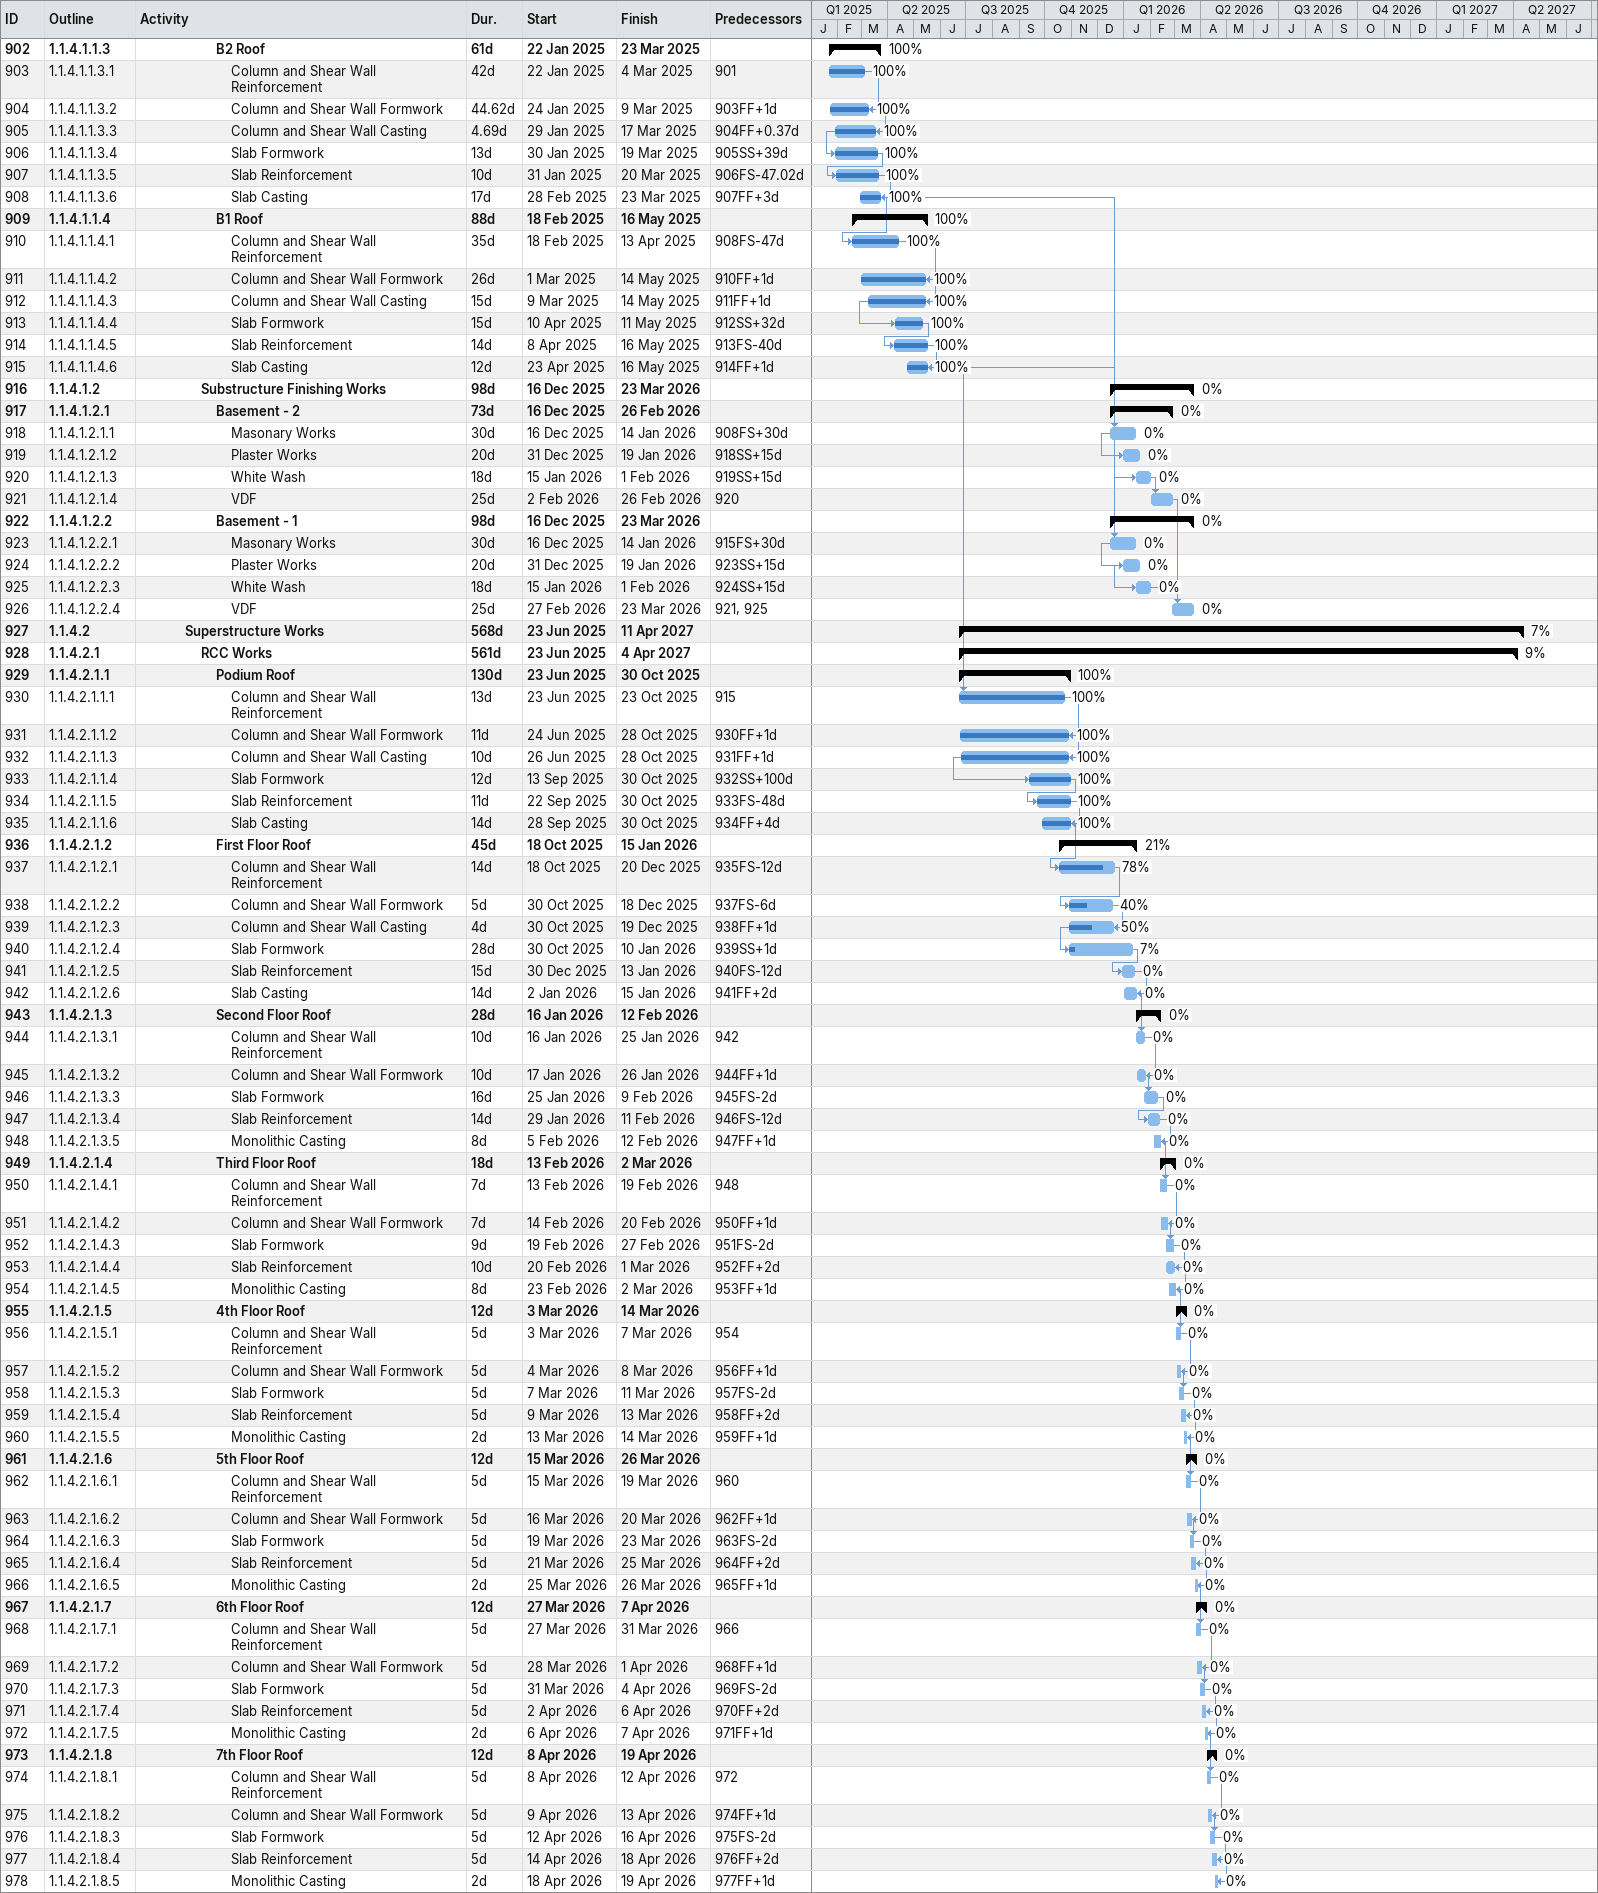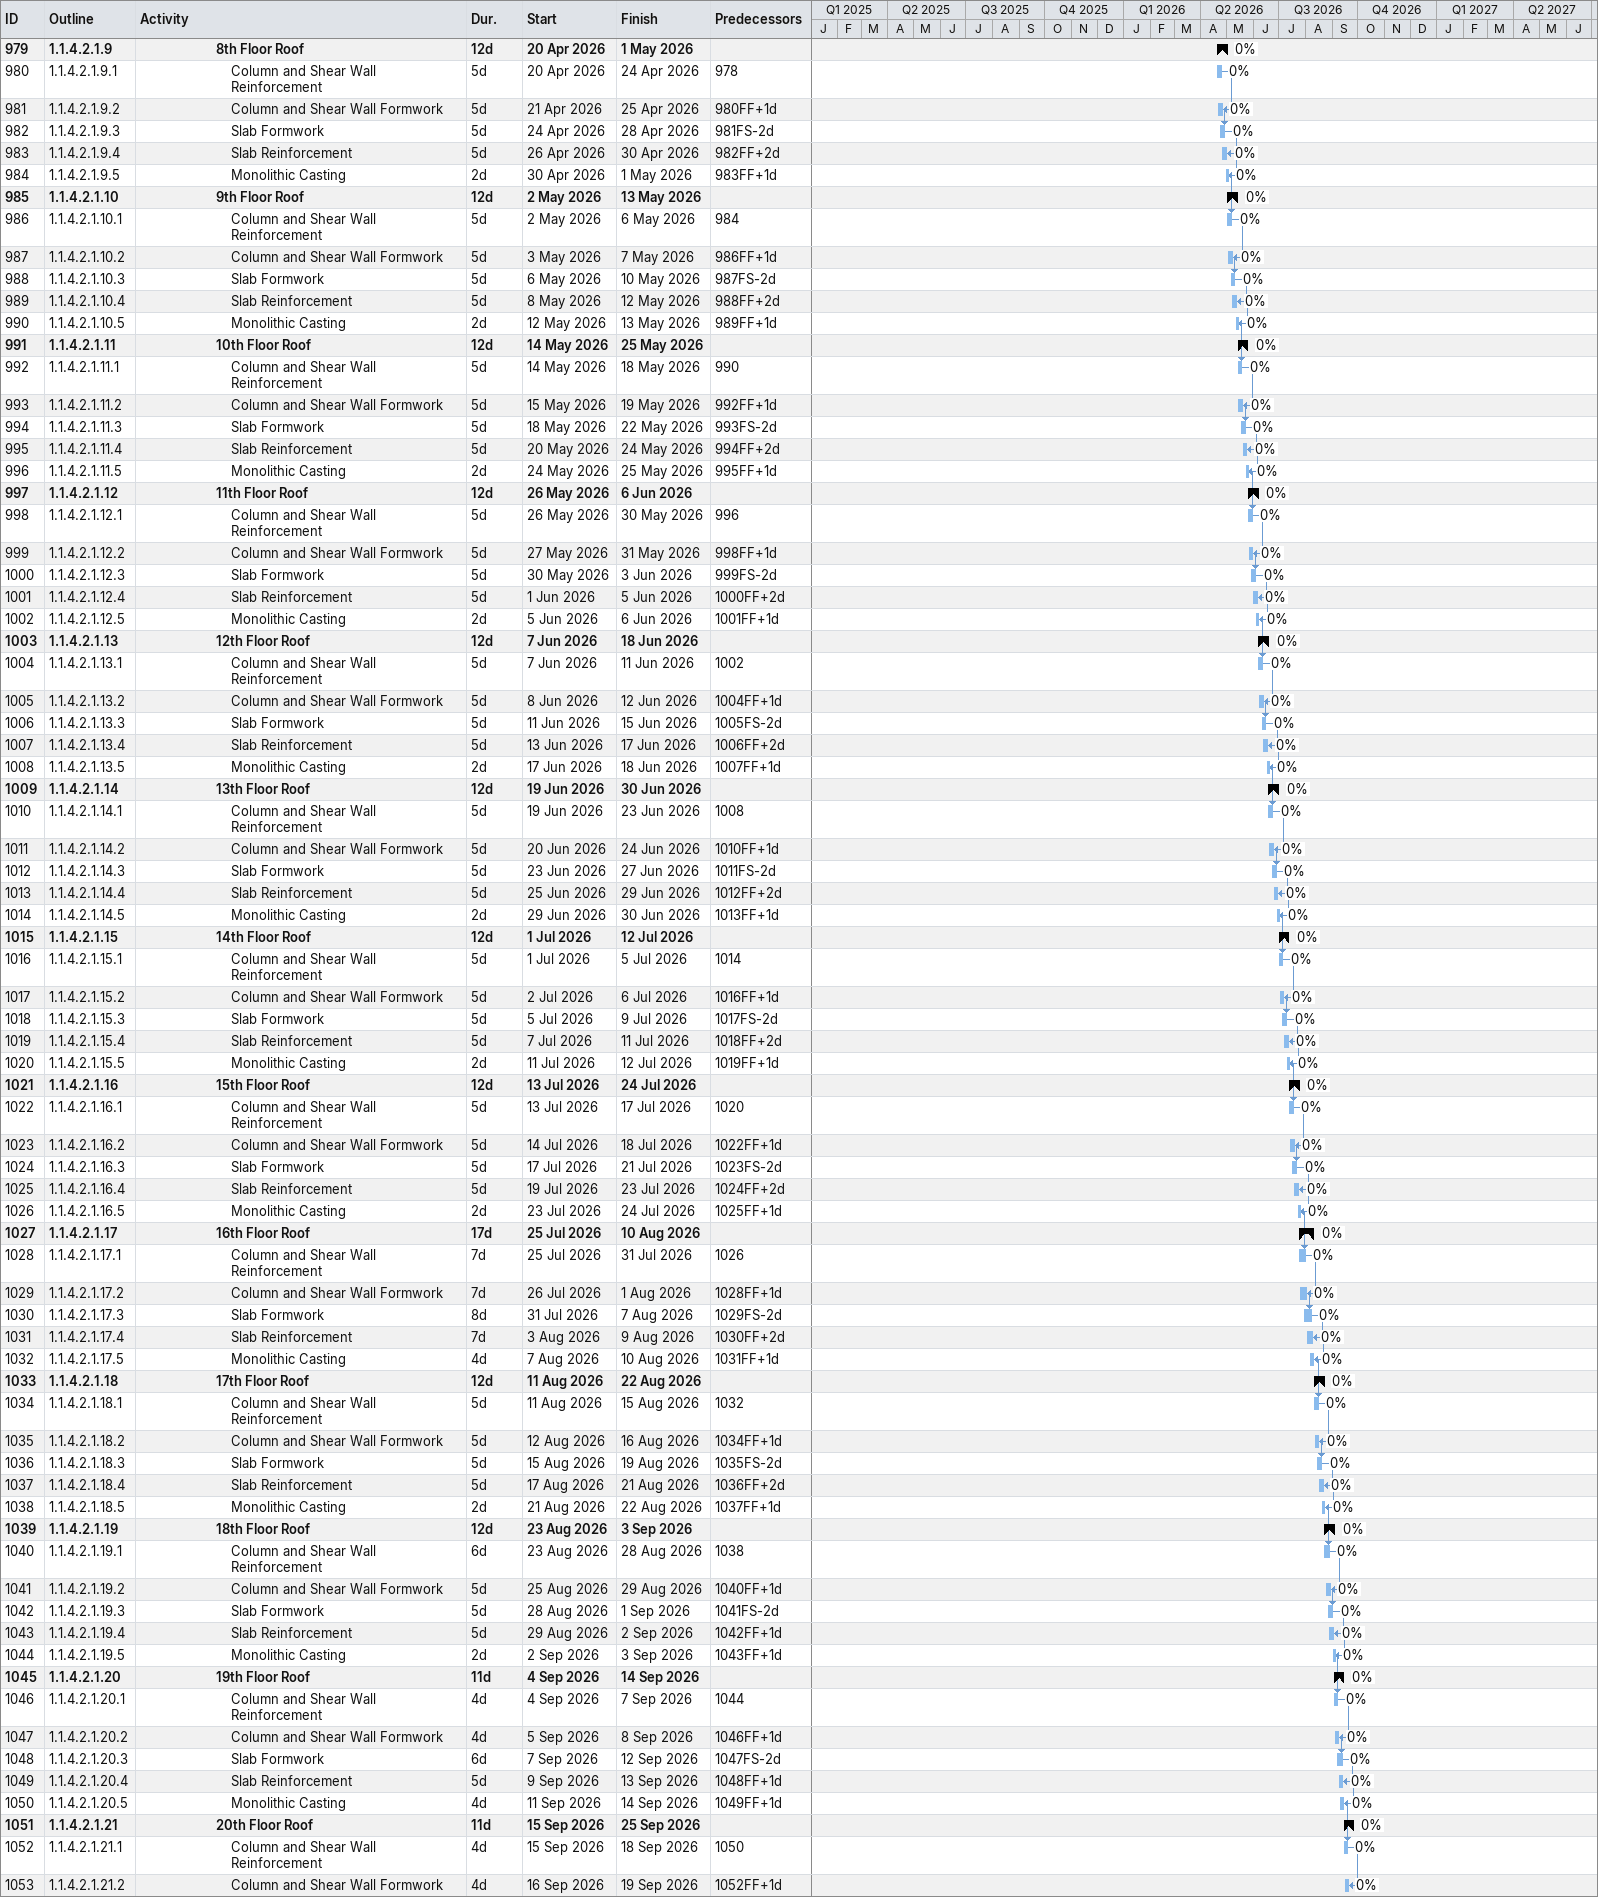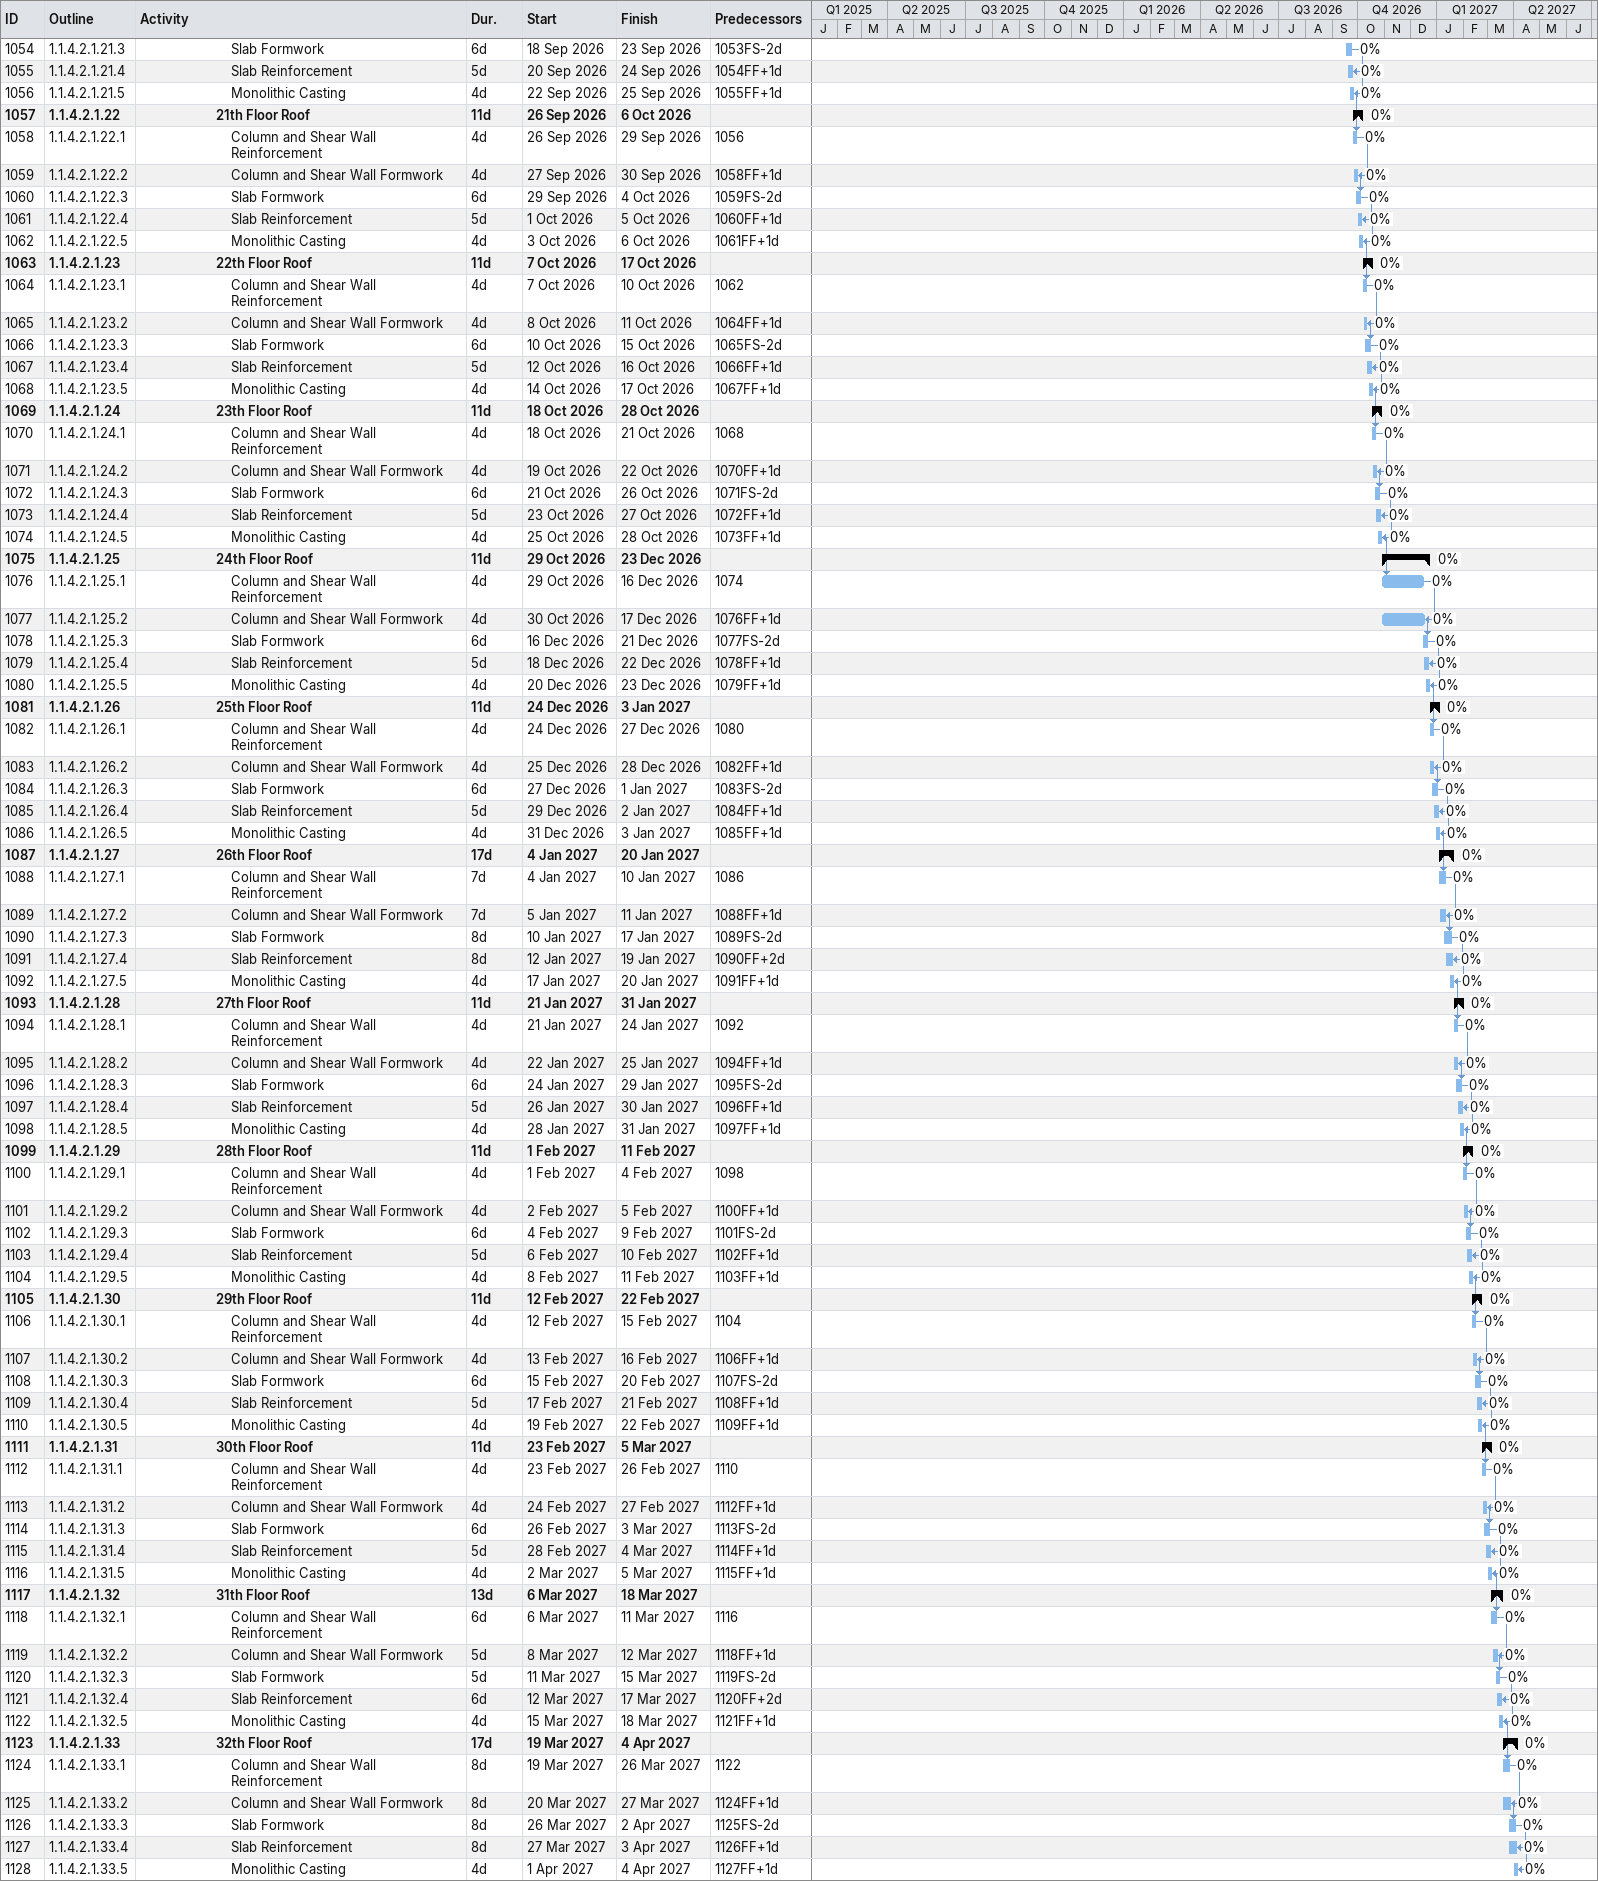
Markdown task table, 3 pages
| ID | WBS | Task | Duration | Start | Finish | Predecessors | % complete |
|---|---|---|---|---|---|---|---|
| 902 | 1.1.4.1.1.3 | **B2 Roof** | 61d | 2025-01-22 | 2025-03-23 |  | 100 |
| 903 | 1.1.4.1.1.3.1 | Column and Shear Wall Reinforcement | 42d | 2025-01-22 | 2025-03-04 | 901 | 100 |
| 904 | 1.1.4.1.1.3.2 | Column and Shear Wall Formwork | 44.62d | 2025-01-24 | 2025-03-09 | 903FF+1d | 100 |
| 905 | 1.1.4.1.1.3.3 | Column and Shear Wall Casting | 4.69d | 2025-01-29 | 2025-03-17 | 904FF+0.37d | 100 |
| 906 | 1.1.4.1.1.3.4 | Slab Formwork | 13d | 2025-01-30 | 2025-03-19 | 905SS+39d | 100 |
| 907 | 1.1.4.1.1.3.5 | Slab Reinforcement | 10d | 2025-01-31 | 2025-03-20 | 906FS-47.02d | 100 |
| 908 | 1.1.4.1.1.3.6 | Slab Casting | 17d | 2025-02-28 | 2025-03-23 | 907FF+3d | 100 |
| 909 | 1.1.4.1.1.4 | **B1 Roof** | 88d | 2025-02-18 | 2025-05-16 |  | 100 |
| 910 | 1.1.4.1.1.4.1 | Column and Shear Wall Reinforcement | 35d | 2025-02-18 | 2025-04-13 | 908FS-47d | 100 |
| 911 | 1.1.4.1.1.4.2 | Column and Shear Wall Formwork | 26d | 2025-03-01 | 2025-05-14 | 910FF+1d | 100 |
| 912 | 1.1.4.1.1.4.3 | Column and Shear Wall Casting | 15d | 2025-03-09 | 2025-05-14 | 911FF+1d | 100 |
| 913 | 1.1.4.1.1.4.4 | Slab Formwork | 15d | 2025-04-10 | 2025-05-11 | 912SS+32d | 100 |
| 914 | 1.1.4.1.1.4.5 | Slab Reinforcement | 14d | 2025-04-08 | 2025-05-16 | 913FS-40d | 100 |
| 915 | 1.1.4.1.1.4.6 | Slab Casting | 12d | 2025-04-23 | 2025-05-16 | 914FF+1d | 100 |
| 916 | 1.1.4.1.2 | **Substructure Finishing Works** | 98d | 2025-12-16 | 2026-03-23 |  | 0 |
| 917 | 1.1.4.1.2.1 | **Basement - 2** | 73d | 2025-12-16 | 2026-02-26 |  | 0 |
| 918 | 1.1.4.1.2.1.1 | Masonary Works | 30d | 2025-12-16 | 2026-01-14 | 908FS+30d | 0 |
| 919 | 1.1.4.1.2.1.2 | Plaster Works | 20d | 2025-12-31 | 2026-01-19 | 918SS+15d | 0 |
| 920 | 1.1.4.1.2.1.3 | White Wash | 18d | 2026-01-15 | 2026-02-01 | 919SS+15d | 0 |
| 921 | 1.1.4.1.2.1.4 | VDF | 25d | 2026-02-02 | 2026-02-26 | 920 | 0 |
| 922 | 1.1.4.1.2.2 | **Basement - 1** | 98d | 2025-12-16 | 2026-03-23 |  | 0 |
| 923 | 1.1.4.1.2.2.1 | Masonary Works | 30d | 2025-12-16 | 2026-01-14 | 915FS+30d | 0 |
| 924 | 1.1.4.1.2.2.2 | Plaster Works | 20d | 2025-12-31 | 2026-01-19 | 923SS+15d | 0 |
| 925 | 1.1.4.1.2.2.3 | White Wash | 18d | 2026-01-15 | 2026-02-01 | 924SS+15d | 0 |
| 926 | 1.1.4.1.2.2.4 | VDF | 25d | 2026-02-27 | 2026-03-23 | 921, 925 | 0 |
| 927 | 1.1.4.2 | **Superstructure Works** | 568d | 2025-06-23 | 2027-04-11 |  | 7 |
| 928 | 1.1.4.2.1 | **RCC Works** | 561d | 2025-06-23 | 2027-04-04 |  | 9 |
| 929 | 1.1.4.2.1.1 | **Podium Roof** | 130d | 2025-06-23 | 2025-10-30 |  | 100 |
| 930 | 1.1.4.2.1.1.1 | Column and Shear Wall Reinforcement | 13d | 2025-06-23 | 2025-10-23 | 915 | 100 |
| 931 | 1.1.4.2.1.1.2 | Column and Shear Wall Formwork | 11d | 2025-06-24 | 2025-10-28 | 930FF+1d | 100 |
| 932 | 1.1.4.2.1.1.3 | Column and Shear Wall Casting | 10d | 2025-06-26 | 2025-10-28 | 931FF+1d | 100 |
| 933 | 1.1.4.2.1.1.4 | Slab Formwork | 12d | 2025-09-13 | 2025-10-30 | 932SS+100d | 100 |
| 934 | 1.1.4.2.1.1.5 | Slab Reinforcement | 11d | 2025-09-22 | 2025-10-30 | 933FS-48d | 100 |
| 935 | 1.1.4.2.1.1.6 | Slab Casting | 14d | 2025-09-28 | 2025-10-30 | 934FF+4d | 100 |
| 936 | 1.1.4.2.1.2 | **First Floor Roof** | 45d | 2025-10-18 | 2026-01-15 |  | 21 |
| 937 | 1.1.4.2.1.2.1 | Column and Shear Wall Reinforcement | 14d | 2025-10-18 | 2025-12-20 | 935FS-12d | 78 |
| 938 | 1.1.4.2.1.2.2 | Column and Shear Wall Formwork | 5d | 2025-10-30 | 2025-12-18 | 937FS-6d | 40 |
| 939 | 1.1.4.2.1.2.3 | Column and Shear Wall Casting | 4d | 2025-10-30 | 2025-12-19 | 938FF+1d | 50 |
| 940 | 1.1.4.2.1.2.4 | Slab Formwork | 28d | 2025-10-30 | 2026-01-10 | 939SS+1d | 7 |
| 941 | 1.1.4.2.1.2.5 | Slab Reinforcement | 15d | 2025-12-30 | 2026-01-13 | 940FS-12d | 0 |
| 942 | 1.1.4.2.1.2.6 | Slab Casting | 14d | 2026-01-02 | 2026-01-15 | 941FF+2d | 0 |
| 943 | 1.1.4.2.1.3 | **Second Floor Roof** | 28d | 2026-01-16 | 2026-02-12 |  | 0 |
| 944 | 1.1.4.2.1.3.1 | Column and Shear Wall Reinforcement | 10d | 2026-01-16 | 2026-01-25 | 942 | 0 |
| 945 | 1.1.4.2.1.3.2 | Column and Shear Wall Formwork | 10d | 2026-01-17 | 2026-01-26 | 944FF+1d | 0 |
| 946 | 1.1.4.2.1.3.3 | Slab Formwork | 16d | 2026-01-25 | 2026-02-09 | 945FS-2d | 0 |
| 947 | 1.1.4.2.1.3.4 | Slab Reinforcement | 14d | 2026-01-29 | 2026-02-11 | 946FS-12d | 0 |
| 948 | 1.1.4.2.1.3.5 | Monolithic Casting | 8d | 2026-02-05 | 2026-02-12 | 947FF+1d | 0 |
| 949 | 1.1.4.2.1.4 | **Third Floor Roof** | 18d | 2026-02-13 | 2026-03-02 |  | 0 |
| 950 | 1.1.4.2.1.4.1 | Column and Shear Wall Reinforcement | 7d | 2026-02-13 | 2026-02-19 | 948 | 0 |
| 951 | 1.1.4.2.1.4.2 | Column and Shear Wall Formwork | 7d | 2026-02-14 | 2026-02-20 | 950FF+1d | 0 |
| 952 | 1.1.4.2.1.4.3 | Slab Formwork | 9d | 2026-02-19 | 2026-02-27 | 951FS-2d | 0 |
| 953 | 1.1.4.2.1.4.4 | Slab Reinforcement | 10d | 2026-02-20 | 2026-03-01 | 952FF+2d | 0 |
| 954 | 1.1.4.2.1.4.5 | Monolithic Casting | 8d | 2026-02-23 | 2026-03-02 | 953FF+1d | 0 |
| 955 | 1.1.4.2.1.5 | **4th Floor Roof** | 12d | 2026-03-03 | 2026-03-14 |  | 0 |
| 956 | 1.1.4.2.1.5.1 | Column and Shear Wall Reinforcement | 5d | 2026-03-03 | 2026-03-07 | 954 | 0 |
| 957 | 1.1.4.2.1.5.2 | Column and Shear Wall Formwork | 5d | 2026-03-04 | 2026-03-08 | 956FF+1d | 0 |
| 958 | 1.1.4.2.1.5.3 | Slab Formwork | 5d | 2026-03-07 | 2026-03-11 | 957FS-2d | 0 |
| 959 | 1.1.4.2.1.5.4 | Slab Reinforcement | 5d | 2026-03-09 | 2026-03-13 | 958FF+2d | 0 |
| 960 | 1.1.4.2.1.5.5 | Monolithic Casting | 2d | 2026-03-13 | 2026-03-14 | 959FF+1d | 0 |
| 961 | 1.1.4.2.1.6 | **5th Floor Roof** | 12d | 2026-03-15 | 2026-03-26 |  | 0 |
| 962 | 1.1.4.2.1.6.1 | Column and Shear Wall Reinforcement | 5d | 2026-03-15 | 2026-03-19 | 960 | 0 |
| 963 | 1.1.4.2.1.6.2 | Column and Shear Wall Formwork | 5d | 2026-03-16 | 2026-03-20 | 962FF+1d | 0 |
| 964 | 1.1.4.2.1.6.3 | Slab Formwork | 5d | 2026-03-19 | 2026-03-23 | 963FS-2d | 0 |
| 965 | 1.1.4.2.1.6.4 | Slab Reinforcement | 5d | 2026-03-21 | 2026-03-25 | 964FF+2d | 0 |
| 966 | 1.1.4.2.1.6.5 | Monolithic Casting | 2d | 2026-03-25 | 2026-03-26 | 965FF+1d | 0 |
| 967 | 1.1.4.2.1.7 | **6th Floor Roof** | 12d | 2026-03-27 | 2026-04-07 |  | 0 |
| 968 | 1.1.4.2.1.7.1 | Column and Shear Wall Reinforcement | 5d | 2026-03-27 | 2026-03-31 | 966 | 0 |
| 969 | 1.1.4.2.1.7.2 | Column and Shear Wall Formwork | 5d | 2026-03-28 | 2026-04-01 | 968FF+1d | 0 |
| 970 | 1.1.4.2.1.7.3 | Slab Formwork | 5d | 2026-03-31 | 2026-04-04 | 969FS-2d | 0 |
| 971 | 1.1.4.2.1.7.4 | Slab Reinforcement | 5d | 2026-04-02 | 2026-04-06 | 970FF+2d | 0 |
| 972 | 1.1.4.2.1.7.5 | Monolithic Casting | 2d | 2026-04-06 | 2026-04-07 | 971FF+1d | 0 |
| 973 | 1.1.4.2.1.8 | **7th Floor Roof** | 12d | 2026-04-08 | 2026-04-19 |  | 0 |
| 974 | 1.1.4.2.1.8.1 | Column and Shear Wall Reinforcement | 5d | 2026-04-08 | 2026-04-12 | 972 | 0 |
| 975 | 1.1.4.2.1.8.2 | Column and Shear Wall Formwork | 5d | 2026-04-09 | 2026-04-13 | 974FF+1d | 0 |
| 976 | 1.1.4.2.1.8.3 | Slab Formwork | 5d | 2026-04-12 | 2026-04-16 | 975FS-2d | 0 |
| 977 | 1.1.4.2.1.8.4 | Slab Reinforcement | 5d | 2026-04-14 | 2026-04-18 | 976FF+2d | 0 |
| 978 | 1.1.4.2.1.8.5 | Monolithic Casting | 2d | 2026-04-18 | 2026-04-19 | 977FF+1d | 0 |
| 979 | 1.1.4.2.1.9 | **8th Floor Roof** | 12d | 2026-04-20 | 2026-05-01 |  | 0 |
| 980 | 1.1.4.2.1.9.1 | Column and Shear Wall Reinforcement | 5d | 2026-04-20 | 2026-04-24 | 978 | 0 |
| 981 | 1.1.4.2.1.9.2 | Column and Shear Wall Formwork | 5d | 2026-04-21 | 2026-04-25 | 980FF+1d | 0 |
| 982 | 1.1.4.2.1.9.3 | Slab Formwork | 5d | 2026-04-24 | 2026-04-28 | 981FS-2d | 0 |
| 983 | 1.1.4.2.1.9.4 | Slab Reinforcement | 5d | 2026-04-26 | 2026-04-30 | 982FF+2d | 0 |
| 984 | 1.1.4.2.1.9.5 | Monolithic Casting | 2d | 2026-04-30 | 2026-05-01 | 983FF+1d | 0 |
| 985 | 1.1.4.2.1.10 | **9th Floor Roof** | 12d | 2026-05-02 | 2026-05-13 |  | 0 |
| 986 | 1.1.4.2.1.10.1 | Column and Shear Wall Reinforcement | 5d | 2026-05-02 | 2026-05-06 | 984 | 0 |
| 987 | 1.1.4.2.1.10.2 | Column and Shear Wall Formwork | 5d | 2026-05-03 | 2026-05-07 | 986FF+1d | 0 |
| 988 | 1.1.4.2.1.10.3 | Slab Formwork | 5d | 2026-05-06 | 2026-05-10 | 987FS-2d | 0 |
| 989 | 1.1.4.2.1.10.4 | Slab Reinforcement | 5d | 2026-05-08 | 2026-05-12 | 988FF+2d | 0 |
| 990 | 1.1.4.2.1.10.5 | Monolithic Casting | 2d | 2026-05-12 | 2026-05-13 | 989FF+1d | 0 |
| 991 | 1.1.4.2.1.11 | **10th Floor Roof** | 12d | 2026-05-14 | 2026-05-25 |  | 0 |
| 992 | 1.1.4.2.1.11.1 | Column and Shear Wall Reinforcement | 5d | 2026-05-14 | 2026-05-18 | 990 | 0 |
| 993 | 1.1.4.2.1.11.2 | Column and Shear Wall Formwork | 5d | 2026-05-15 | 2026-05-19 | 992FF+1d | 0 |
| 994 | 1.1.4.2.1.11.3 | Slab Formwork | 5d | 2026-05-18 | 2026-05-22 | 993FS-2d | 0 |
| 995 | 1.1.4.2.1.11.4 | Slab Reinforcement | 5d | 2026-05-20 | 2026-05-24 | 994FF+2d | 0 |
| 996 | 1.1.4.2.1.11.5 | Monolithic Casting | 2d | 2026-05-24 | 2026-05-25 | 995FF+1d | 0 |
| 997 | 1.1.4.2.1.12 | **11th Floor Roof** | 12d | 2026-05-26 | 2026-06-06 |  | 0 |
| 998 | 1.1.4.2.1.12.1 | Column and Shear Wall Reinforcement | 5d | 2026-05-26 | 2026-05-30 | 996 | 0 |
| 999 | 1.1.4.2.1.12.2 | Column and Shear Wall Formwork | 5d | 2026-05-27 | 2026-05-31 | 998FF+1d | 0 |
| 1000 | 1.1.4.2.1.12.3 | Slab Formwork | 5d | 2026-05-30 | 2026-06-03 | 999FS-2d | 0 |
| 1001 | 1.1.4.2.1.12.4 | Slab Reinforcement | 5d | 2026-06-01 | 2026-06-05 | 1000FF+2d | 0 |
| 1002 | 1.1.4.2.1.12.5 | Monolithic Casting | 2d | 2026-06-05 | 2026-06-06 | 1001FF+1d | 0 |
| 1003 | 1.1.4.2.1.13 | **12th Floor Roof** | 12d | 2026-06-07 | 2026-06-18 |  | 0 |
| 1004 | 1.1.4.2.1.13.1 | Column and Shear Wall Reinforcement | 5d | 2026-06-07 | 2026-06-11 | 1002 | 0 |
| 1005 | 1.1.4.2.1.13.2 | Column and Shear Wall Formwork | 5d | 2026-06-08 | 2026-06-12 | 1004FF+1d | 0 |
| 1006 | 1.1.4.2.1.13.3 | Slab Formwork | 5d | 2026-06-11 | 2026-06-15 | 1005FS-2d | 0 |
| 1007 | 1.1.4.2.1.13.4 | Slab Reinforcement | 5d | 2026-06-13 | 2026-06-17 | 1006FF+2d | 0 |
| 1008 | 1.1.4.2.1.13.5 | Monolithic Casting | 2d | 2026-06-17 | 2026-06-18 | 1007FF+1d | 0 |
| 1009 | 1.1.4.2.1.14 | **13th Floor Roof** | 12d | 2026-06-19 | 2026-06-30 |  | 0 |
| 1010 | 1.1.4.2.1.14.1 | Column and Shear Wall Reinforcement | 5d | 2026-06-19 | 2026-06-23 | 1008 | 0 |
| 1011 | 1.1.4.2.1.14.2 | Column and Shear Wall Formwork | 5d | 2026-06-20 | 2026-06-24 | 1010FF+1d | 0 |
| 1012 | 1.1.4.2.1.14.3 | Slab Formwork | 5d | 2026-06-23 | 2026-06-27 | 1011FS-2d | 0 |
| 1013 | 1.1.4.2.1.14.4 | Slab Reinforcement | 5d | 2026-06-25 | 2026-06-29 | 1012FF+2d | 0 |
| 1014 | 1.1.4.2.1.14.5 | Monolithic Casting | 2d | 2026-06-29 | 2026-06-30 | 1013FF+1d | 0 |
| 1015 | 1.1.4.2.1.15 | **14th Floor Roof** | 12d | 2026-07-01 | 2026-07-12 |  | 0 |
| 1016 | 1.1.4.2.1.15.1 | Column and Shear Wall Reinforcement | 5d | 2026-07-01 | 2026-07-05 | 1014 | 0 |
| 1017 | 1.1.4.2.1.15.2 | Column and Shear Wall Formwork | 5d | 2026-07-02 | 2026-07-06 | 1016FF+1d | 0 |
| 1018 | 1.1.4.2.1.15.3 | Slab Formwork | 5d | 2026-07-05 | 2026-07-09 | 1017FS-2d | 0 |
| 1019 | 1.1.4.2.1.15.4 | Slab Reinforcement | 5d | 2026-07-07 | 2026-07-11 | 1018FF+2d | 0 |
| 1020 | 1.1.4.2.1.15.5 | Monolithic Casting | 2d | 2026-07-11 | 2026-07-12 | 1019FF+1d | 0 |
| 1021 | 1.1.4.2.1.16 | **15th Floor Roof** | 12d | 2026-07-13 | 2026-07-24 |  | 0 |
| 1022 | 1.1.4.2.1.16.1 | Column and Shear Wall Reinforcement | 5d | 2026-07-13 | 2026-07-17 | 1020 | 0 |
| 1023 | 1.1.4.2.1.16.2 | Column and Shear Wall Formwork | 5d | 2026-07-14 | 2026-07-18 | 1022FF+1d | 0 |
| 1024 | 1.1.4.2.1.16.3 | Slab Formwork | 5d | 2026-07-17 | 2026-07-21 | 1023FS-2d | 0 |
| 1025 | 1.1.4.2.1.16.4 | Slab Reinforcement | 5d | 2026-07-19 | 2026-07-23 | 1024FF+2d | 0 |
| 1026 | 1.1.4.2.1.16.5 | Monolithic Casting | 2d | 2026-07-23 | 2026-07-24 | 1025FF+1d | 0 |
| 1027 | 1.1.4.2.1.17 | **16th Floor Roof** | 17d | 2026-07-25 | 2026-08-10 |  | 0 |
| 1028 | 1.1.4.2.1.17.1 | Column and Shear Wall Reinforcement | 7d | 2026-07-25 | 2026-07-31 | 1026 | 0 |
| 1029 | 1.1.4.2.1.17.2 | Column and Shear Wall Formwork | 7d | 2026-07-26 | 2026-08-01 | 1028FF+1d | 0 |
| 1030 | 1.1.4.2.1.17.3 | Slab Formwork | 8d | 2026-07-31 | 2026-08-07 | 1029FS-2d | 0 |
| 1031 | 1.1.4.2.1.17.4 | Slab Reinforcement | 7d | 2026-08-03 | 2026-08-09 | 1030FF+2d | 0 |
| 1032 | 1.1.4.2.1.17.5 | Monolithic Casting | 4d | 2026-08-07 | 2026-08-10 | 1031FF+1d | 0 |
| 1033 | 1.1.4.2.1.18 | **17th Floor Roof** | 12d | 2026-08-11 | 2026-08-22 |  | 0 |
| 1034 | 1.1.4.2.1.18.1 | Column and Shear Wall Reinforcement | 5d | 2026-08-11 | 2026-08-15 | 1032 | 0 |
| 1035 | 1.1.4.2.1.18.2 | Column and Shear Wall Formwork | 5d | 2026-08-12 | 2026-08-16 | 1034FF+1d | 0 |
| 1036 | 1.1.4.2.1.18.3 | Slab Formwork | 5d | 2026-08-15 | 2026-08-19 | 1035FS-2d | 0 |
| 1037 | 1.1.4.2.1.18.4 | Slab Reinforcement | 5d | 2026-08-17 | 2026-08-21 | 1036FF+2d | 0 |
| 1038 | 1.1.4.2.1.18.5 | Monolithic Casting | 2d | 2026-08-21 | 2026-08-22 | 1037FF+1d | 0 |
| 1039 | 1.1.4.2.1.19 | **18th Floor Roof** | 12d | 2026-08-23 | 2026-09-03 |  | 0 |
| 1040 | 1.1.4.2.1.19.1 | Column and Shear Wall Reinforcement | 6d | 2026-08-23 | 2026-08-28 | 1038 | 0 |
| 1041 | 1.1.4.2.1.19.2 | Column and Shear Wall Formwork | 5d | 2026-08-25 | 2026-08-29 | 1040FF+1d | 0 |
| 1042 | 1.1.4.2.1.19.3 | Slab Formwork | 5d | 2026-08-28 | 2026-09-01 | 1041FS-2d | 0 |
| 1043 | 1.1.4.2.1.19.4 | Slab Reinforcement | 5d | 2026-08-29 | 2026-09-02 | 1042FF+1d | 0 |
| 1044 | 1.1.4.2.1.19.5 | Monolithic Casting | 2d | 2026-09-02 | 2026-09-03 | 1043FF+1d | 0 |
| 1045 | 1.1.4.2.1.20 | **19th Floor Roof** | 11d | 2026-09-04 | 2026-09-14 |  | 0 |
| 1046 | 1.1.4.2.1.20.1 | Column and Shear Wall Reinforcement | 4d | 2026-09-04 | 2026-09-07 | 1044 | 0 |
| 1047 | 1.1.4.2.1.20.2 | Column and Shear Wall Formwork | 4d | 2026-09-05 | 2026-09-08 | 1046FF+1d | 0 |
| 1048 | 1.1.4.2.1.20.3 | Slab Formwork | 6d | 2026-09-07 | 2026-09-12 | 1047FS-2d | 0 |
| 1049 | 1.1.4.2.1.20.4 | Slab Reinforcement | 5d | 2026-09-09 | 2026-09-13 | 1048FF+1d | 0 |
| 1050 | 1.1.4.2.1.20.5 | Monolithic Casting | 4d | 2026-09-11 | 2026-09-14 | 1049FF+1d | 0 |
| 1051 | 1.1.4.2.1.21 | **20th Floor Roof** | 11d | 2026-09-15 | 2026-09-25 |  | 0 |
| 1052 | 1.1.4.2.1.21.1 | Column and Shear Wall Reinforcement | 4d | 2026-09-15 | 2026-09-18 | 1050 | 0 |
| 1053 | 1.1.4.2.1.21.2 | Column and Shear Wall Formwork | 4d | 2026-09-16 | 2026-09-19 | 1052FF+1d | 0 |
| 1054 | 1.1.4.2.1.21.3 | Slab Formwork | 6d | 2026-09-18 | 2026-09-23 | 1053FS-2d | 0 |
| 1055 | 1.1.4.2.1.21.4 | Slab Reinforcement | 5d | 2026-09-20 | 2026-09-24 | 1054FF+1d | 0 |
| 1056 | 1.1.4.2.1.21.5 | Monolithic Casting | 4d | 2026-09-22 | 2026-09-25 | 1055FF+1d | 0 |
| 1057 | 1.1.4.2.1.22 | **21th Floor Roof** | 11d | 2026-09-26 | 2026-10-06 |  | 0 |
| 1058 | 1.1.4.2.1.22.1 | Column and Shear Wall Reinforcement | 4d | 2026-09-26 | 2026-09-29 | 1056 | 0 |
| 1059 | 1.1.4.2.1.22.2 | Column and Shear Wall Formwork | 4d | 2026-09-27 | 2026-09-30 | 1058FF+1d | 0 |
| 1060 | 1.1.4.2.1.22.3 | Slab Formwork | 6d | 2026-09-29 | 2026-10-04 | 1059FS-2d | 0 |
| 1061 | 1.1.4.2.1.22.4 | Slab Reinforcement | 5d | 2026-10-01 | 2026-10-05 | 1060FF+1d | 0 |
| 1062 | 1.1.4.2.1.22.5 | Monolithic Casting | 4d | 2026-10-03 | 2026-10-06 | 1061FF+1d | 0 |
| 1063 | 1.1.4.2.1.23 | **22th Floor Roof** | 11d | 2026-10-07 | 2026-10-17 |  | 0 |
| 1064 | 1.1.4.2.1.23.1 | Column and Shear Wall Reinforcement | 4d | 2026-10-07 | 2026-10-10 | 1062 | 0 |
| 1065 | 1.1.4.2.1.23.2 | Column and Shear Wall Formwork | 4d | 2026-10-08 | 2026-10-11 | 1064FF+1d | 0 |
| 1066 | 1.1.4.2.1.23.3 | Slab Formwork | 6d | 2026-10-10 | 2026-10-15 | 1065FS-2d | 0 |
| 1067 | 1.1.4.2.1.23.4 | Slab Reinforcement | 5d | 2026-10-12 | 2026-10-16 | 1066FF+1d | 0 |
| 1068 | 1.1.4.2.1.23.5 | Monolithic Casting | 4d | 2026-10-14 | 2026-10-17 | 1067FF+1d | 0 |
| 1069 | 1.1.4.2.1.24 | **23th Floor Roof** | 11d | 2026-10-18 | 2026-10-28 |  | 0 |
| 1070 | 1.1.4.2.1.24.1 | Column and Shear Wall Reinforcement | 4d | 2026-10-18 | 2026-10-21 | 1068 | 0 |
| 1071 | 1.1.4.2.1.24.2 | Column and Shear Wall Formwork | 4d | 2026-10-19 | 2026-10-22 | 1070FF+1d | 0 |
| 1072 | 1.1.4.2.1.24.3 | Slab Formwork | 6d | 2026-10-21 | 2026-10-26 | 1071FS-2d | 0 |
| 1073 | 1.1.4.2.1.24.4 | Slab Reinforcement | 5d | 2026-10-23 | 2026-10-27 | 1072FF+1d | 0 |
| 1074 | 1.1.4.2.1.24.5 | Monolithic Casting | 4d | 2026-10-25 | 2026-10-28 | 1073FF+1d | 0 |
| 1075 | 1.1.4.2.1.25 | **24th Floor Roof** | 11d | 2026-10-29 | 2026-12-23 |  | 0 |
| 1076 | 1.1.4.2.1.25.1 | Column and Shear Wall Reinforcement | 4d | 2026-10-29 | 2026-12-16 | 1074 | 0 |
| 1077 | 1.1.4.2.1.25.2 | Column and Shear Wall Formwork | 4d | 2026-10-30 | 2026-12-17 | 1076FF+1d | 0 |
| 1078 | 1.1.4.2.1.25.3 | Slab Formwork | 6d | 2026-12-16 | 2026-12-21 | 1077FS-2d | 0 |
| 1079 | 1.1.4.2.1.25.4 | Slab Reinforcement | 5d | 2026-12-18 | 2026-12-22 | 1078FF+1d | 0 |
| 1080 | 1.1.4.2.1.25.5 | Monolithic Casting | 4d | 2026-12-20 | 2026-12-23 | 1079FF+1d | 0 |
| 1081 | 1.1.4.2.1.26 | **25th Floor Roof** | 11d | 2026-12-24 | 2027-01-03 |  | 0 |
| 1082 | 1.1.4.2.1.26.1 | Column and Shear Wall Reinforcement | 4d | 2026-12-24 | 2026-12-27 | 1080 | 0 |
| 1083 | 1.1.4.2.1.26.2 | Column and Shear Wall Formwork | 4d | 2026-12-25 | 2026-12-28 | 1082FF+1d | 0 |
| 1084 | 1.1.4.2.1.26.3 | Slab Formwork | 6d | 2026-12-27 | 2027-01-01 | 1083FS-2d | 0 |
| 1085 | 1.1.4.2.1.26.4 | Slab Reinforcement | 5d | 2026-12-29 | 2027-01-02 | 1084FF+1d | 0 |
| 1086 | 1.1.4.2.1.26.5 | Monolithic Casting | 4d | 2026-12-31 | 2027-01-03 | 1085FF+1d | 0 |
| 1087 | 1.1.4.2.1.27 | **26th Floor Roof** | 17d | 2027-01-04 | 2027-01-20 |  | 0 |
| 1088 | 1.1.4.2.1.27.1 | Column and Shear Wall Reinforcement | 7d | 2027-01-04 | 2027-01-10 | 1086 | 0 |
| 1089 | 1.1.4.2.1.27.2 | Column and Shear Wall Formwork | 7d | 2027-01-05 | 2027-01-11 | 1088FF+1d | 0 |
| 1090 | 1.1.4.2.1.27.3 | Slab Formwork | 8d | 2027-01-10 | 2027-01-17 | 1089FS-2d | 0 |
| 1091 | 1.1.4.2.1.27.4 | Slab Reinforcement | 8d | 2027-01-12 | 2027-01-19 | 1090FF+2d | 0 |
| 1092 | 1.1.4.2.1.27.5 | Monolithic Casting | 4d | 2027-01-17 | 2027-01-20 | 1091FF+1d | 0 |
| 1093 | 1.1.4.2.1.28 | **27th Floor Roof** | 11d | 2027-01-21 | 2027-01-31 |  | 0 |
| 1094 | 1.1.4.2.1.28.1 | Column and Shear Wall Reinforcement | 4d | 2027-01-21 | 2027-01-24 | 1092 | 0 |
| 1095 | 1.1.4.2.1.28.2 | Column and Shear Wall Formwork | 4d | 2027-01-22 | 2027-01-25 | 1094FF+1d | 0 |
| 1096 | 1.1.4.2.1.28.3 | Slab Formwork | 6d | 2027-01-24 | 2027-01-29 | 1095FS-2d | 0 |
| 1097 | 1.1.4.2.1.28.4 | Slab Reinforcement | 5d | 2027-01-26 | 2027-01-30 | 1096FF+1d | 0 |
| 1098 | 1.1.4.2.1.28.5 | Monolithic Casting | 4d | 2027-01-28 | 2027-01-31 | 1097FF+1d | 0 |
| 1099 | 1.1.4.2.1.29 | **28th Floor Roof** | 11d | 2027-02-01 | 2027-02-11 |  | 0 |
| 1100 | 1.1.4.2.1.29.1 | Column and Shear Wall Reinforcement | 4d | 2027-02-01 | 2027-02-04 | 1098 | 0 |
| 1101 | 1.1.4.2.1.29.2 | Column and Shear Wall Formwork | 4d | 2027-02-02 | 2027-02-05 | 1100FF+1d | 0 |
| 1102 | 1.1.4.2.1.29.3 | Slab Formwork | 6d | 2027-02-04 | 2027-02-09 | 1101FS-2d | 0 |
| 1103 | 1.1.4.2.1.29.4 | Slab Reinforcement | 5d | 2027-02-06 | 2027-02-10 | 1102FF+1d | 0 |
| 1104 | 1.1.4.2.1.29.5 | Monolithic Casting | 4d | 2027-02-08 | 2027-02-11 | 1103FF+1d | 0 |
| 1105 | 1.1.4.2.1.30 | **29th Floor Roof** | 11d | 2027-02-12 | 2027-02-22 |  | 0 |
| 1106 | 1.1.4.2.1.30.1 | Column and Shear Wall Reinforcement | 4d | 2027-02-12 | 2027-02-15 | 1104 | 0 |
| 1107 | 1.1.4.2.1.30.2 | Column and Shear Wall Formwork | 4d | 2027-02-13 | 2027-02-16 | 1106FF+1d | 0 |
| 1108 | 1.1.4.2.1.30.3 | Slab Formwork | 6d | 2027-02-15 | 2027-02-20 | 1107FS-2d | 0 |
| 1109 | 1.1.4.2.1.30.4 | Slab Reinforcement | 5d | 2027-02-17 | 2027-02-21 | 1108FF+1d | 0 |
| 1110 | 1.1.4.2.1.30.5 | Monolithic Casting | 4d | 2027-02-19 | 2027-02-22 | 1109FF+1d | 0 |
| 1111 | 1.1.4.2.1.31 | **30th Floor Roof** | 11d | 2027-02-23 | 2027-03-05 |  | 0 |
| 1112 | 1.1.4.2.1.31.1 | Column and Shear Wall Reinforcement | 4d | 2027-02-23 | 2027-02-26 | 1110 | 0 |
| 1113 | 1.1.4.2.1.31.2 | Column and Shear Wall Formwork | 4d | 2027-02-24 | 2027-02-27 | 1112FF+1d | 0 |
| 1114 | 1.1.4.2.1.31.3 | Slab Formwork | 6d | 2027-02-26 | 2027-03-03 | 1113FS-2d | 0 |
| 1115 | 1.1.4.2.1.31.4 | Slab Reinforcement | 5d | 2027-02-28 | 2027-03-04 | 1114FF+1d | 0 |
| 1116 | 1.1.4.2.1.31.5 | Monolithic Casting | 4d | 2027-03-02 | 2027-03-05 | 1115FF+1d | 0 |
| 1117 | 1.1.4.2.1.32 | **31th Floor Roof** | 13d | 2027-03-06 | 2027-03-18 |  | 0 |
| 1118 | 1.1.4.2.1.32.1 | Column and Shear Wall Reinforcement | 6d | 2027-03-06 | 2027-03-11 | 1116 | 0 |
| 1119 | 1.1.4.2.1.32.2 | Column and Shear Wall Formwork | 5d | 2027-03-08 | 2027-03-12 | 1118FF+1d | 0 |
| 1120 | 1.1.4.2.1.32.3 | Slab Formwork | 5d | 2027-03-11 | 2027-03-15 | 1119FS-2d | 0 |
| 1121 | 1.1.4.2.1.32.4 | Slab Reinforcement | 6d | 2027-03-12 | 2027-03-17 | 1120FF+2d | 0 |
| 1122 | 1.1.4.2.1.32.5 | Monolithic Casting | 4d | 2027-03-15 | 2027-03-18 | 1121FF+1d | 0 |
| 1123 | 1.1.4.2.1.33 | **32th Floor Roof** | 17d | 2027-03-19 | 2027-04-04 |  | 0 |
| 1124 | 1.1.4.2.1.33.1 | Column and Shear Wall Reinforcement | 8d | 2027-03-19 | 2027-03-26 | 1122 | 0 |
| 1125 | 1.1.4.2.1.33.2 | Column and Shear Wall Formwork | 8d | 2027-03-20 | 2027-03-27 | 1124FF+1d | 0 |
| 1126 | 1.1.4.2.1.33.3 | Slab Formwork | 8d | 2027-03-26 | 2027-04-02 | 1125FS-2d | 0 |
| 1127 | 1.1.4.2.1.33.4 | Slab Reinforcement | 8d | 2027-03-27 | 2027-04-03 | 1126FF+1d | 0 |
| 1128 | 1.1.4.2.1.33.5 | Monolithic Casting | 4d | 2027-04-01 | 2027-04-04 | 1127FF+1d | 0 |
